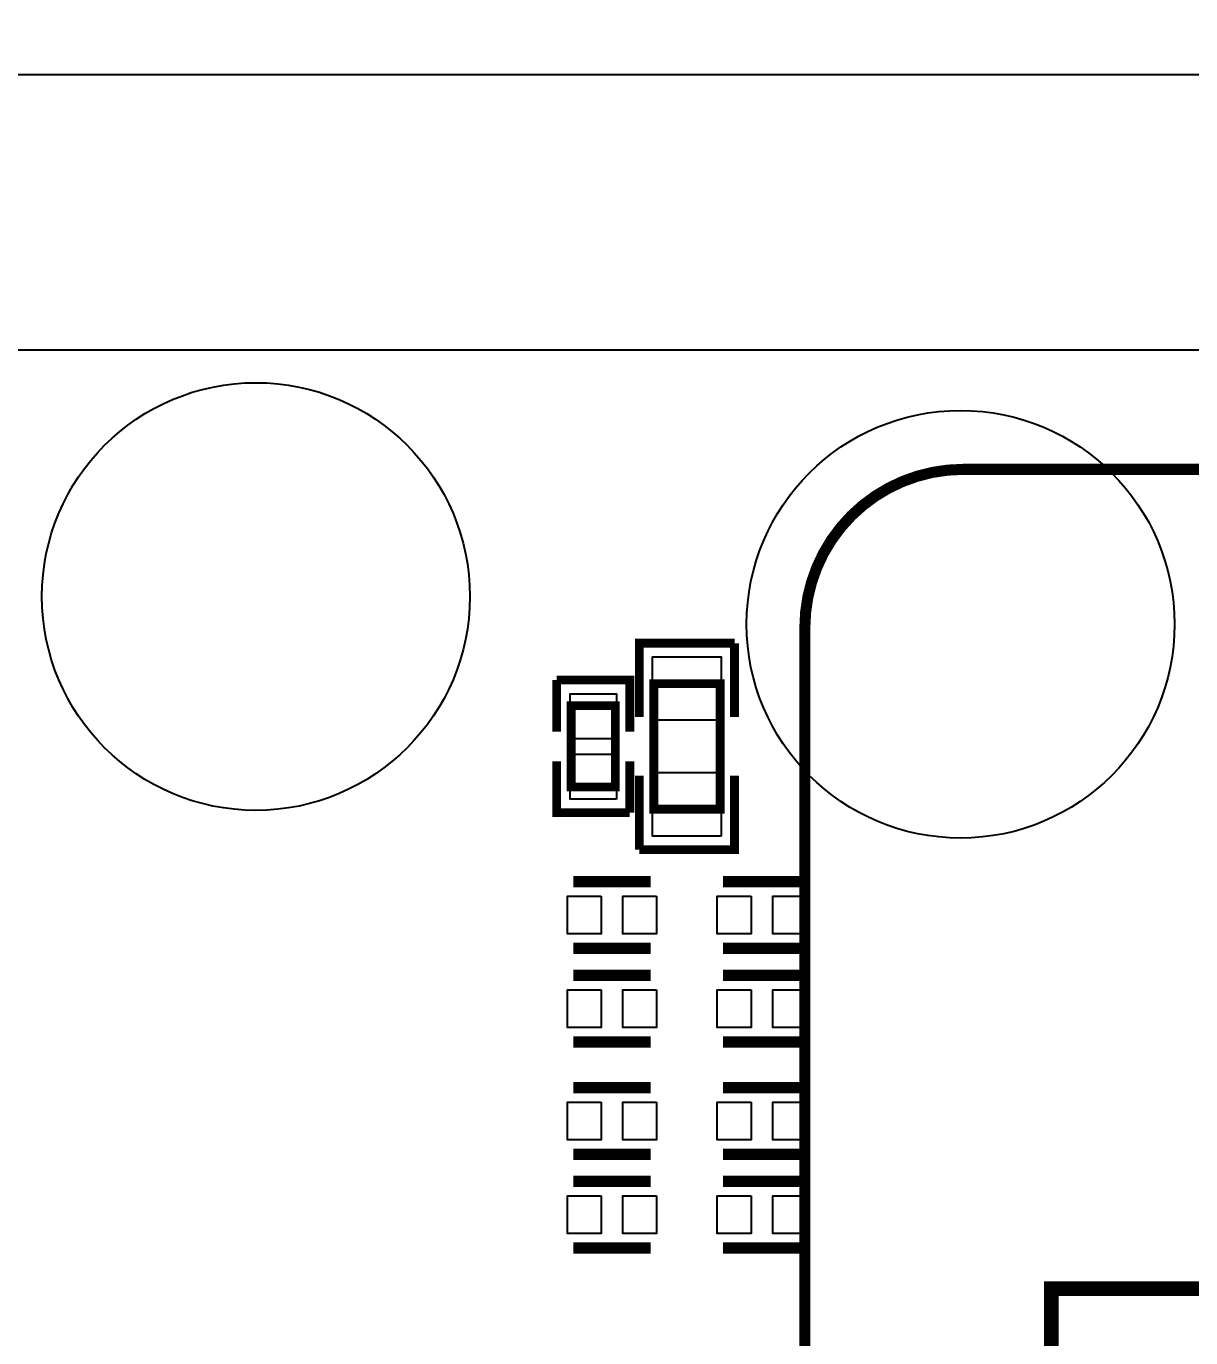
# Model space of a CAD drawing. Extents: x 30 to 161, y 31 to 111.
# Drawn here: x 50.99 to 66.77, y 92.82 to 110.6 of the extents above; entities that cross this region are included whole.
import ezdxf

# ---------------------------------------------------------------- set-up
doc = ezdxf.new("R2010")
doc.units = 0
doc.header["$MEASUREMENT"] = 0
doc.layers.get('0').update_dxf_attribs({"linetype": 'CONTINUOUS'})
doc.layers.get('Defpoints').update_dxf_attribs({"linetype": 'CONTINUOUS'})
for name, color, linetype in [('ASSEMBLY_TOP', 7, 'CONTINUOUS'), ('OUTLINE', 7, 'CONTINUOUS'), ('SILKSCREEN_TOP', 7, 'CONTINUOUS'), ('TOP', 1, 'CONTINUOUS')]:
    doc.layers.add(name, color=color, linetype=linetype)
doc.dimstyles.get("Standard").update_dxf_attribs({"dimtxt": 1, "dimasz": 0.18, "dimexe": 0.18, "dimexo": 0.0625, "dimgap": 0.09, "dimtad": 0, "dimtih": 1, "dimtoh": 1, "dimzin": 0, "dimdsep": 46, "dimtxsty": 'STANDARD', "dimcen": 0.09, "dimclrd": 3, "dimclre": 3, "dimclrt": 3, "dimadec": 0, "dimazin": 0, "dimtfac": 1, "dimtofl": 0, "dimtmove": 0, "dimatfit": 3, "dimfxl": 1, "dimtfillclr": 3, "dimtolj": 1, "dimtzin": 0, "dimarcsym": 0})

# ---------------------------------------------------------------- blocks, each defined once
blk = doc.blocks.new('*D8')
at = {"color": 3, "linetype": 'Continuous', "lineweight": -2, "transparency": 16777216}
for p, q in [((38.062, 106.273), (38.062, 110.127)), ((158.163, 106.273), (158.163, 110.127)), ((38.242, 109.947), (96.023, 109.947)), ((157.983, 109.947), (100.203, 109.947))]:
    blk.add_line(p, q, dxfattribs=at)
at = {"color": 3, "linetype": 'Continuous', "transparency": 16777216}
for points in [[(38.242, 109.977), (38.242, 109.917), (38.062, 109.947)], [(157.983, 109.977), (157.983, 109.917), (158.163, 109.947)]]:
    blk.add_solid(points, dxfattribs=at)
at = {"layer": 'Defpoints', "color": 0, "linetype": 'Continuous', "transparency": 16777216}
for p in [(158.163, 109.947), (38.062, 106.21), (158.163, 106.21)]:
    blk.add_point(p, dxfattribs=at)
at = {"color": 3, "linetype": 'Continuous', "transparency": 16777216, "insert": (98.113, 109.947), "char_height": 1, "attachment_point": 5}
blk.add_mtext('\\A1;120.10', dxfattribs=at)

msp = doc.modelspace()

# ---------------------------------------------------------------- linework, layer by layer
at = {"layer": 'ASSEMBLY_TOP', "const_width": 0.11938}
for points in [[(60.39358, 99.9871), (59.49442, 99.9871), (59.49442, 101.6889), (60.39358, 101.6889), (60.39358, 99.9871)], [(58.97372, 100.28682), (58.37428, 100.28682), (58.37428, 101.38918), (58.97372, 101.38918), (58.97372, 100.28682)]]:
    msp.add_lwpolyline(points, dxfattribs=at)
at = {"layer": 'ASSEMBLY_TOP'}
msp.add_lwpolyline([(67.42176, 80.7847), (73.77176, 80.7847), (73.77176, 93.4847), (64.88176, 93.4847), (64.88176, 80.7847), (67.42176, 80.7847)], dxfattribs=at)
at = {"layer": 'OUTLINE'}
msp.add_lwpolyline([(38.0619, 106.2101), (38.0619, 30.90926), (158.16326, 30.90926), (158.16326, 106.2101)], close=True, dxfattribs=at)
at = {"layer": 'SILKSCREEN_TOP', "const_width": 0.14986}
msp.add_lwpolyline([(61.54166, 72.9742), (61.54166, 102.44582, -0.413892), (63.6905, 104.59466), (119.45112, 104.59466, -0.414326), (121.53138, 102.5144), (121.53138, 66.78422, -0.414283), (119.44096, 64.6938), (63.61176, 64.6938, -0.414214), (61.55182, 66.75374), (61.55182, 72.96404, 0.432392), (61.54166, 72.9742)], format="xyb", dxfattribs=at)
at = {"layer": 'SILKSCREEN_TOP'}
for points, const_width in [([(59.29884, 101.23678), (59.29884, 102.23754), (60.58916, 102.23754)], 0.11938), ([(60.58916, 101.23678), (60.58916, 102.23754)], 0.11938), ([(59.1693, 101.03866), (59.1693, 101.73716), (58.1787, 101.73716)], 0.11938), ([(58.1787, 101.03866), (58.1787, 101.73716)], 0.11938), ([(58.1787, 100.63734), (58.1787, 99.93884), (59.1693, 99.93884)], 0.11938), ([(59.1693, 100.63734), (59.1693, 99.93884)], 0.11938), ([(60.58916, 100.43922), (60.58916, 99.43846), (59.29884, 99.43846)], 0.11938), ([(59.29884, 100.43922), (59.29884, 99.43846)], 0.11938), ([(59.45378, 99.00412), (58.40222, 99.00412)], 0.1524), ([(61.48578, 99.00412), (60.43422, 99.00412)], 0.1524), ([(59.45378, 98.09988), (58.40222, 98.09988)], 0.1524), ([(61.48578, 98.09988), (60.43422, 98.09988)], 0.1524), ([(59.45378, 97.73412), (58.40222, 97.73412)], 0.1524), ([(61.48578, 97.73412), (60.43422, 97.73412)], 0.1524), ([(59.45378, 96.82988), (58.40222, 96.82988)], 0.1524), ([(61.48578, 96.82988), (60.43422, 96.82988)], 0.1524), ([(59.45378, 96.21012), (58.40222, 96.21012)], 0.1524), ([(61.48578, 96.21012), (60.43422, 96.21012)], 0.1524), ([(59.45378, 95.30588), (58.40222, 95.30588)], 0.1524), ([(61.48578, 95.30588), (60.43422, 95.30588)], 0.1524), ([(59.45378, 94.94012), (58.40222, 94.94012)], 0.1524), ([(61.48578, 94.94012), (60.43422, 94.94012)], 0.1524), ([(59.45378, 94.03588), (58.40222, 94.03588)], 0.1524), ([(61.48578, 94.03588), (60.43422, 94.03588)], 0.1524), ([(64.88176, 80.7847), (64.88176, 93.4847), (73.77176, 93.4847), (73.77176, 80.7847), (64.88176, 80.7847)], 0.20066)]:
    msp.add_lwpolyline(points, dxfattribs=dict(at, const_width=const_width))
at = {"layer": 'TOP'}
for points in [[(60.40882, 101.19233), (59.47918, 101.19233), (59.47918, 102.05339), (60.40882, 102.05339)], [(58.98896, 100.94214), (58.35904, 100.94214), (58.35904, 101.55174), (58.98896, 101.55174)], [(58.98896, 100.12426), (58.35904, 100.12426), (58.35904, 100.73386), (58.98896, 100.73386)], [(60.40882, 99.62261), (59.47918, 99.62261), (59.47918, 100.48367), (60.40882, 100.48367)], [(58.78068, 98.806), (58.78068, 98.298), (58.32348, 98.298), (58.32348, 98.806)], [(59.53252, 98.806), (59.53252, 98.298), (59.07532, 98.298), (59.07532, 98.806)], [(60.81268, 98.806), (60.81268, 98.298), (60.35548, 98.298), (60.35548, 98.806)], [(61.56452, 98.806), (61.56452, 98.298), (61.10732, 98.298), (61.10732, 98.806)], [(58.78068, 97.536), (58.78068, 97.028), (58.32348, 97.028), (58.32348, 97.536)], [(59.53252, 97.536), (59.53252, 97.028), (59.07532, 97.028), (59.07532, 97.536)], [(60.81268, 97.536), (60.81268, 97.028), (60.35548, 97.028), (60.35548, 97.536)], [(61.56452, 97.536), (61.56452, 97.028), (61.10732, 97.028), (61.10732, 97.536)], [(58.78068, 96.012), (58.78068, 95.504), (58.32348, 95.504), (58.32348, 96.012)], [(59.53252, 96.012), (59.53252, 95.504), (59.07532, 95.504), (59.07532, 96.012)], [(60.81268, 96.012), (60.81268, 95.504), (60.35548, 95.504), (60.35548, 96.012)], [(61.56452, 96.012), (61.56452, 95.504), (61.10732, 95.504), (61.10732, 96.012)], [(58.78068, 94.742), (58.78068, 94.234), (58.32348, 94.234), (58.32348, 94.742)], [(59.53252, 94.742), (59.53252, 94.234), (59.07532, 94.234), (59.07532, 94.742)], [(60.81268, 94.742), (60.81268, 94.234), (60.35548, 94.234), (60.35548, 94.742)], [(61.56452, 94.742), (61.56452, 94.234), (61.10732, 94.234), (61.10732, 94.742)]]:
    msp.add_lwpolyline(points, close=True, dxfattribs=at)
for centre in [(54.102, 102.87), (63.6524, 102.49408)]:
    msp.add_circle(centre, 2.89941, dxfattribs=at)

# ---------------------------------------------------------------- dimensions: what is measured, and where the dimension line sits
at = {"linetype": 'Continuous'}
dim = msp.add_linear_dim(base=(158.16326, 109.94675), p1=(38.0619, 106.2101), p2=(158.16326, 106.2101), dimstyle='Standard', dxfattribs=at)
dim.commit()
dim.dimension.update_dxf_attribs({"geometry": '*D8', "text_midpoint": (98.11258, 109.94675)})

doc.saveas('drawing.dxf')
